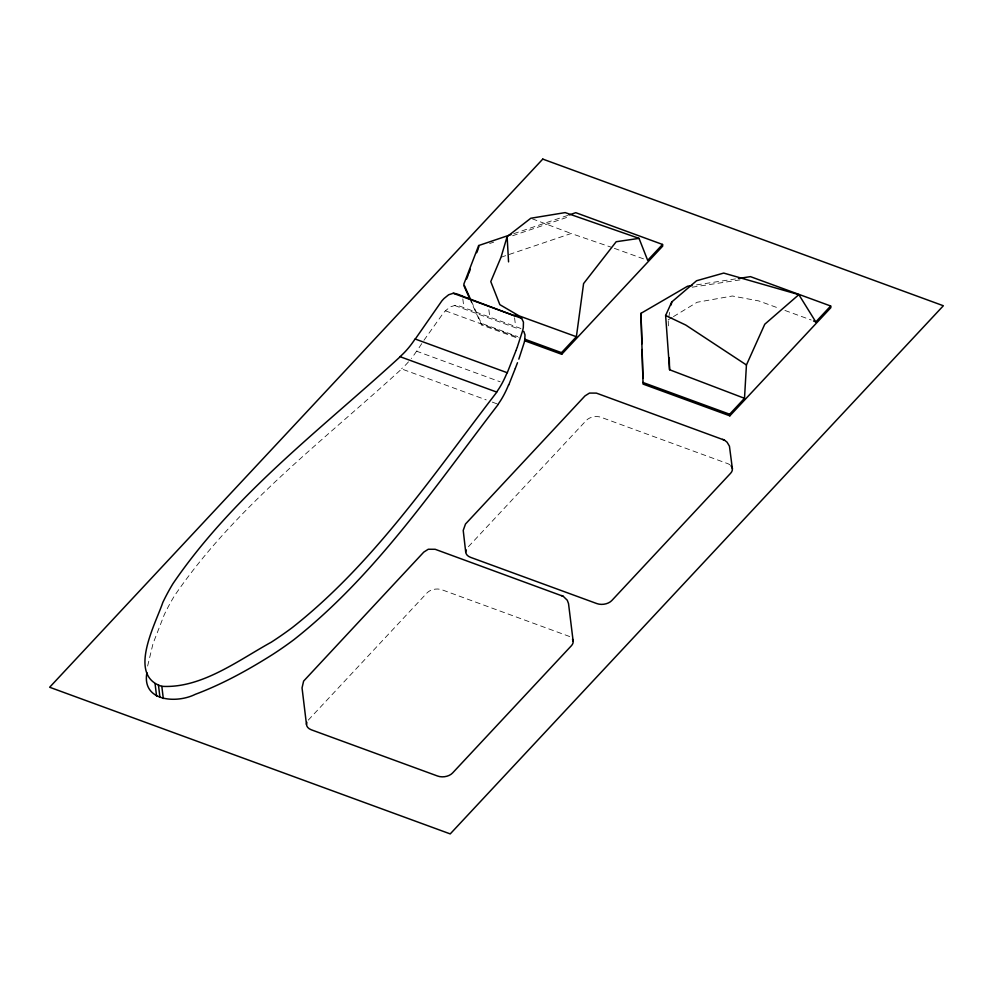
<?xml version="1.0" encoding="UTF-8"?>
<svg xmlns="http://www.w3.org/2000/svg" width="993" height="993" viewBox="0 0 993 993"><rect width="100%" height="100%" fill="white"/><g stroke="black" fill="none" stroke-linecap="round" stroke-linejoin="round"><path stroke-width="0.74" stroke-dasharray="4.96 3.72" d="M147.622 666.055L153.034 643.601L164.279 614.679A362.085 237.079 -6.9 0 1 174.42 595.899C235.142 506.864 322.924 441.103 401.668 368.949L486.222 399.894M668.376 325.865L668.202 319.808L669.99 310.871M421.764 343.59L416.75 351.261L500.124 381.796M423.937 340.301L443.25 313.192A45.79 39.025 -38.6 0 1 445.423 310.809L450.139 306.961L454.67 305.496A12.102 10.315 -38.6 0 1 455.427 305.459L455.924 305.447A19.202 16.372 -38.6 0 1 458.654 305.732L520.22 328.261A19.202 16.372 -38.6 0 1 521.275 328.944M308.252 720.136L427.077 592.871A10.849 7.1 -6.9 0 1 442.034 589.805L568.331 636.041A10.849 7.1 -6.9 0 1 570.826 637.369M668.202 319.808L672.149 317.412M673.453 316.618L697.086 302.269L732.362 296.001L758.677 300.904L779.393 308.438M513.729 233.678L567.673 215.431M489.648 243.521L493.695 242.155M512.574 235.763L567.872 217.057M501.018 257.237L571.186 233.504L611.576 247.344M696.515 284.879L735.465 278.921M692.208 287.188L740.157 279.865M643.526 258.863L614.357 248.349M784.929 310.449L811.182 319.982M454.67 305.496L518.855 328.993M471.29 300.978L481.282 323.296L517.75 336.639M445.435 310.809L518.979 337.744M469.615 298.421L481.481 324.922L517.949 338.265M492.255 402.103L497.083 403.878M532.236 218.795L571.186 233.504M514.573 317.822L515.566 326.002M488.866 309.717L489.686 316.519M481.282 323.296L481.481 324.922M462.825 298.881L463.818 307.048M730.054 464.923A10.849 7.1 -6.9 0 0 727.559 463.582L601.261 417.358A10.849 7.1 -6.9 0 0 586.304 420.411L467.48 547.689A10.849 7.1 -6.9 0 0 466.66 548.719M416.613 351.1A54.888 27.978 -63.5 0 1 411.313 358.485M408.495 361.849A54.888 27.978 -63.5 0 1 401.644 368.726"/><path stroke-width="1.49" d="M569.026 214.972L575.766 212.688L662.542 244.452L647.684 260.365L639.033 238.37L565.178 212.601L530.796 218.249L507.125 236.657L508.565 261.879M146.902 672.708C141.602 701.48 176.63 703.689 195.261 694.343C222.544 684.115 248.188 669.94 272.765 654.399A362.085 237.079 -6.9 0 0 293.94 639.653C376.111 574.798 435.008 486.483 498.3 404.325M692.009 285.562L687.516 286.245L640.969 313.341L643.067 384.08L729.843 415.844L729.644 414.218L744.502 398.317L746.438 364.977L764.771 324.227L798.856 294.648L815.799 321.943L830.669 306.005L750.447 276.637L738.457 278.474M525.235 340.947L561.703 354.29L561.517 352.664L576.387 336.726L583.586 283.576L616.181 241.733L639.033 238.37M671.181 304.925L671.777 301.946L696.577 280.746L723.711 273.075L798.856 294.648M507.125 236.657L501.018 257.237L490.778 281.602L499.839 304.652L519.091 315.873L576.387 336.726M517.341 346.929L522.653 330.595A44.412 37.858 -38.6 0 0 523.311 327.454L523.448 322.142L521.66 318.356L453.193 293.295L448.662 294.76L444.094 298.459A44.412 37.858 -38.6 0 0 441.786 300.991L415.273 339.06L507.274 372.735L515.876 350.877M518.818 359.143L524.13 342.808A45.79 39.025 -38.6 0 0 524.751 339.854L524.999 334.877L523.795 331.426M517.08 347.649L516.137 350.157M517.49 362.718L515.293 368.44M511.035 234.596L478.663 245.544L463.793 284.246L470.657 299.588M466.648 278.959L468.237 274.813M468.77 273.435L470.359 269.289M476.727 252.706L478.328 248.56M515.156 368.8L508.751 384.949M744.502 398.317L669.58 369.744L665.62 315.489L671.777 301.946M561.703 354.29L662.728 246.078L662.542 244.452M729.843 415.844L830.868 307.644L830.669 306.005M161.822 686.324C201.318 688.645 238.059 660.482 271.288 642.186A362.085 237.079 -6.9 0 0 292.463 627.452C374.634 562.584 433.519 474.269 496.823 392.111L400.191 356.735C321.447 428.889 233.665 494.651 172.943 583.685A362.085 237.079 -6.9 0 0 162.802 602.478C155.467 624.212 127.129 675.538 161.822 686.324L163.299 698.526M514.697 315.129L519.662 316.916A15.379 11.953 -69.4 0 1 520.469 317.537M456.135 293.655L461.968 295.827M462.502 296.162L514.324 315.786M525.049 339.308L561.517 352.664M642.881 382.454L729.644 414.218M732.4 468.882L729.445 446.192L727.075 442.195L724.468 440.147L596.371 393.116L589.47 393.079L584.989 395.909L465.494 524.019L463.222 530.423L465.705 552.058M573.172 641.341L568.53 603.62L567.264 600.219L563.267 596.334L435.17 549.29L428.281 549.253L423.788 552.096L303.622 681.099L302.046 687.888L306.477 724.505M813.49 320.962L815.799 321.943M722.656 439.353L723.376 439.676M723.599 439.775L724.468 440.147M561.455 595.527L563.267 596.334M665.62 315.489L685.778 325.059L746.438 364.977M463.992 285.872L468.981 297.031M640.969 313.341L641.962 343.764M478.663 245.544L478.862 247.183M158.458 685.096L159.935 697.297M155.082 683.854L156.571 696.068M669.245 357.641L669.58 369.744M642.123 349.524L642.918 378.321M572.489 639.194A10.849 7.1 -6.9 0 1 571.409 645.711L452.585 772.976A10.849 7.1 -6.9 0 1 437.615 776.042L311.33 729.805A10.849 7.1 -6.9 0 1 306.862 722.271M731.009 465.779A10.849 7.1 -6.9 0 1 730.637 473.251L611.812 600.529A10.849 7.1 -6.9 0 1 596.855 603.583L470.558 557.346A10.849 7.1 -6.9 0 1 466.089 549.812M415.136 338.898A54.888 27.978 -63.5 0 1 400.167 356.524M454.868 293.63A15.379 14.374 -37.6 0 1 456.072 293.866M454.931 293.357A9.781 9.396 -83.2 0 0 454.062 293.27L453.813 293.283A5.486 5.089 49.6 0 0 453.18 293.245M507.138 372.549A54.888 22.318 -75.6 0 1 496.773 391.825M521.226 318.108A5.486 3.513 79.2 0 1 521.586 318.492M520.481 317.561A9.781 7.249 -84.9 0 1 521.027 318.008M508.615 384.763A54.888 22.318 -75.6 0 1 498.25 404.039M542.774 159.091L49.65 687.255L450.226 833.909L943.35 305.745L542.774 159.091"/></g></svg>
